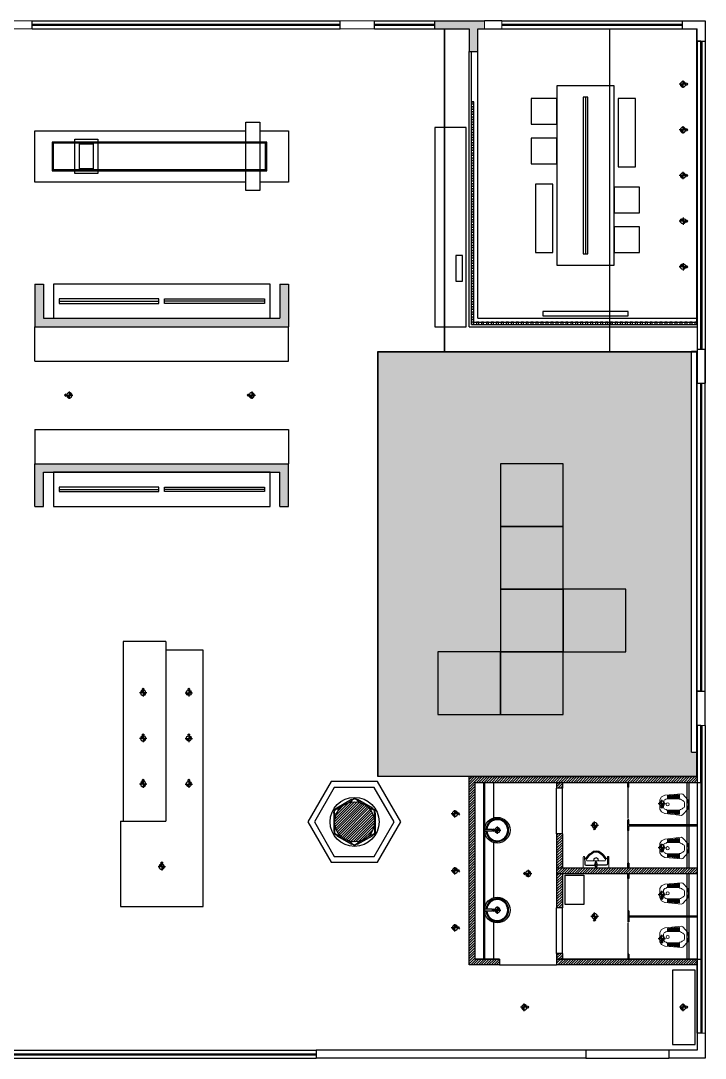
# Model space of a CAD drawing. Header units: millimetres. Extents: x 5625199 to 7433318, y -3316392 to -2552493.
# Drawn here: x 5953760 to 5965765, y -2584967 to -2566767 of the extents above; entities that cross this region are included whole.
import ezdxf

# ---------------------------------------------------------------- set-up
doc = ezdxf.new("R2010")
doc.units = ezdxf.units.MM
for name, color, linetype in [('PL-固定家具', 155, 'Continuous'), ('PL-固定落地', 155, 'Continuous'), ('PL-天花', 30, 'Continuous'), ('PL-新建墙体', 5, 'Continuous'), ('PL-活动家具', 15, 'Continuous'), ('PL-灯具', 2, 'Continuous')]:
    doc.layers.add(name, color=color, linetype=linetype)
doc.styles.add('XZC', font='SIMPLEX.SHX', dxfattribs={"width": 0.7, "bigfont": 'hztxt.shx'})
doc.linetypes.add('LED_LINE', pattern='A,12.7,-5.08,["LED",XZC,S=2.54,R=0,X=-2.54,Y=-1.27],-6.35', length=24.13)
pattern_1 = [(45, (312008.753, -404207.51), (-22.4506403, 22.4506403), [])]

# ---------------------------------------------------------------- blocks, each defined once
blk = doc.blocks.new('GRDRDRD')
at = {"lineweight": 9}
for points in [[(5099847, -2519310), (5099792, -2519279), (5099760, -2519231), (5099760, -2519145), (5099760, -2519066), (5099792, -2519018), (5099847, -2518987)], [(5099823, -2519097), (5099839, -2519073)], [(5099839, -2519073), (5099847, -2519066), (5099863, -2519058), (5099871, -2519058), (5099886, -2519050), (5100100, -2519050)], [(5099847, -2518987), (5099855, -2518987)], [(5100139, -2518955), (5099855, -2518987)], [(5100100, -2519050), (5100107, -2519050)], [(5100107, -2519050), (5100123, -2519058), (5100139, -2519066), (5100155, -2519073), (5100163, -2519081), (5100178, -2519089), (5100186, -2519097)], [(5100139, -2518955), (5100163, -2518971)], [(5100163, -2518971), (5100250, -2519066), (5100265, -2519145), (5100250, -2519231), (5100163, -2519326)], [(5099823, -2519200), (5099823, -2519097)], [(5099839, -2519223), (5099823, -2519200)], [(5100107, -2519247), (5100100, -2519247), (5099886, -2519247), (5099871, -2519239), (5099863, -2519239), (5099847, -2519231), (5099839, -2519223)], [(5100107, -2519239), (5100100, -2519247)], [(5100186, -2519200), (5100178, -2519208), (5100163, -2519216), (5100155, -2519223), (5100139, -2519231), (5100123, -2519239), (5100107, -2519239)], [(5100186, -2519097), (5100194, -2519113)], [(5100194, -2519176), (5100186, -2519200)], [(5100194, -2519176), (5100194, -2519113)], [(5100139, -2519334), (5099855, -2519310), (5099847, -2519310)], [(5100163, -2519326), (5100139, -2519334)]]:
    blk.add_lwpolyline(points, dxfattribs=at)
at = {"lineweight": 13}
for points in [[(5099894, -2518995), (5099910, -2518995), (5099910, -2519042), (5099894, -2519042)], [(5099926, -2518995), (5099942, -2518995), (5099942, -2519042), (5099926, -2519042)], [(5099950, -2518995), (5099965, -2518987), (5099965, -2519042), (5099950, -2519042)], [(5099981, -2518987), (5099997, -2518987), (5099997, -2519042), (5099981, -2519042)], [(5100013, -2518987), (5100021, -2518987), (5100021, -2519042), (5100013, -2519042)], [(5100052, -2519042), (5100036, -2519042), (5100036, -2518979), (5100052, -2518979)], [(5100084, -2519042), (5100068, -2519042), (5100068, -2518979), (5100084, -2518979)], [(5100107, -2519042), (5100100, -2519042), (5100100, -2518979), (5100107, -2518979)], [(5099894, -2519176), (5099878, -2519168), (5099871, -2519152), (5099878, -2519129), (5099894, -2519121), (5099918, -2519129), (5099926, -2519152), (5099918, -2519168)], [(5100084, -2519318), (5100068, -2519318), (5100068, -2519255), (5100084, -2519255)], [(5100100, -2519318), (5100100, -2519255), (5100107, -2519255), (5100107, -2519318)]]:
    blk.add_lwpolyline(points, close=True, dxfattribs=at)
for points in [[(5099894, -2519302), (5099894, -2519255), (5099910, -2519255), (5099910, -2519302)], [(5099926, -2519302), (5099926, -2519255), (5099942, -2519255), (5099942, -2519302)], [(5099950, -2519302), (5099950, -2519255), (5099965, -2519255), (5099965, -2519302)], [(5099981, -2519310), (5099981, -2519255), (5099997, -2519255), (5099997, -2519310)], [(5100013, -2519310), (5100013, -2519255), (5100021, -2519255), (5100021, -2519310)], [(5100036, -2519310), (5100036, -2519255), (5100052, -2519255), (5100052, -2519318), (5100036, -2519310)], [(5099910, -2519302), (5099894, -2519302)], [(5099942, -2519302), (5099926, -2519302)], [(5099965, -2519302), (5099950, -2519302)], [(5099997, -2519310), (5099981, -2519310)], [(5100021, -2519310), (5100013, -2519310)]]:
    blk.add_lwpolyline(points, dxfattribs=at)
blk = doc.blocks.new('SFSEEE')
at = {"lineweight": 9}
for points in [[(5103261, -2495352), (5103269, -2495352), (5103269, -2495375), (5103261, -2495375), (5103072, -2495375), (5103072, -2494925), (5103261, -2494925), (5103269, -2494933), (5103269, -2494949), (5103261, -2494949)], [(5103198, -2495139), (5103198, -2495012), (5103198, -2494989), (5103222, -2494981), (5103238, -2494973)], [(5103246, -2494949), (5103238, -2494957), (5103238, -2494965), (5103238, -2494973), (5103269, -2494996), (5103293, -2495012), (5103317, -2495036), (5103340, -2495075), (5103364, -2495107), (5103364, -2495123), (5103372, -2495154), (5103364, -2495178), (5103364, -2495202), (5103340, -2495233), (5103317, -2495265), (5103293, -2495289), (5103269, -2495304), (5103238, -2495328), (5103238, -2495336), (5103238, -2495344), (5103246, -2495352)], [(5103238, -2495328), (5103222, -2495320), (5103198, -2495312), (5103198, -2495296), (5103198, -2495162)]]:
    blk.add_lwpolyline(points, dxfattribs=at)
at = {"lineweight": 25}
for points in [[(5103261, -2494949), (5103143, -2494957), (5103127, -2494957), (5103119, -2494973), (5103119, -2495123)], [(5103222, -2494981), (5103230, -2494989), (5103261, -2495012), (5103285, -2495028), (5103301, -2495044), (5103332, -2495083), (5103348, -2495107), (5103356, -2495131), (5103356, -2495154), (5103356, -2495170), (5103348, -2495194), (5103332, -2495225), (5103301, -2495257), (5103285, -2495273), (5103261, -2495289), (5103230, -2495312), (5103222, -2495320)], [(5103072, -2495146), (5103096, -2495146), (5103104, -2495139)], [(5103104, -2495162), (5103096, -2495162), (5103072, -2495162), (5103072, -2495139)], [(5103261, -2495352), (5103143, -2495352), (5103127, -2495344), (5103119, -2495328), (5103119, -2495178)], [(5103159, -2495139), (5103159, -2495131)], [(5103159, -2495162), (5103159, -2495154)], [(5103167, -2495146), (5103175, -2495146), (5103182, -2495146)], [(5103167, -2495154), (5103175, -2495154), (5103182, -2495154)], [(5103175, -2495162), (5103175, -2495154)], [(5103182, -2495146), (5103190, -2495146), (5103190, -2495139), (5103190, -2495162), (5103190, -2495139), (5103190, -2495162), (5103182, -2495154)], [(5103198, -2495194), (5103230, -2495186), (5103246, -2495154), (5103230, -2495115), (5103198, -2495107)]]:
    blk.add_lwpolyline(points, dxfattribs=at)
for points in [[(5103072, -2495139), (5103072, -2495162), (5103072, -2495146)], [(5103127, -2495123), (5103111, -2495131), (5103104, -2495154), (5103111, -2495170), (5103127, -2495178), (5103151, -2495170), (5103159, -2495154), (5103151, -2495131)], [(5103143, -2495154), (5103135, -2495146), (5103127, -2495146), (5103119, -2495154), (5103127, -2495162), (5103135, -2495162)], [(5103175, -2495162), (5103175, -2495139), (5103167, -2495139), (5103167, -2495162)]]:
    blk.add_lwpolyline(points, close=True, dxfattribs=at)
blk = doc.blocks.new('G$CFB626B85')
at = {"layer": 'PL-活动家具'}
for points in [[(1100, 3300), (2200, 3300), (2200, 4400), (1100, 4400)], [(1100, 2200), (2200, 2200), (2200, 3300), (1100, 3300)], [(1100, 1100), (2200, 1100), (2200, 2200), (1100, 2200)], [(2200, 1100), (3300, 1100), (3300, 2200), (2200, 2200)], [(0, 0), (1100, 0), (1100, 1100), (0, 1100)], [(1100, 0), (2200, 0), (2200, 1100), (1100, 1100)]]:
    blk.add_lwpolyline(points, close=True, dxfattribs=at)
blk = doc.blocks.new('黑石hei10.cn06063789')
h = blk.add_hatch(color=8)
h.paths.add_polyline_path([(0, 42), (30, 42, 0.414214), (0, 72)])
h.paths.add_polyline_path([(0, 42), (-30, 42, 0.414214), (0, 12)])
at = {"color": 0}
for p, q in [((-42, 42), (42, 42)), ((0, 96), (-15, 81)), ((0, 96), (0, 0)), ((0, 96), (15, 81))]:
    blk.add_line(p, q, dxfattribs=at)
blk.add_circle((0, 42), 30, dxfattribs=at)
blk = doc.blocks.new('*U705')
at = {"layer": 'PL-灯具'}
blk.add_blockref('黑石hei10.cn06063789', (0, -42), dxfattribs=at)
blk = doc.blocks.new('*U706')
at = {"layer": 'PL-灯具'}
blk.add_blockref('黑石hei10.cn06063789', (0, -42), dxfattribs=at)
blk = doc.blocks.new('*U708')
at = {"layer": 'PL-灯具'}
blk.add_blockref('黑石hei10.cn06063789', (0, -42), dxfattribs=at)
blk = doc.blocks.new('*U710')
at = {"layer": 'PL-灯具'}
blk.add_blockref('黑石hei10.cn06063789', (0, -42), dxfattribs=at)
blk = doc.blocks.new('*U711')
at = {"layer": 'PL-灯具'}
blk.add_blockref('黑石hei10.cn06063789', (0, -42), dxfattribs=at)
blk = doc.blocks.new('*U712')
at = {"layer": 'PL-灯具'}
blk.add_blockref('黑石hei10.cn06063789', (0, -42), dxfattribs=at)
blk = doc.blocks.new('XP-4')
at = {"color": 0, "linetype": 'Continuous'}
blk.add_lwpolyline([(0, -16), (0, 16), (-179, 16), (-179, -16)], close=True, dxfattribs=at)
blk.add_circle((-276, 0), 20.9, dxfattribs=at)
blk.add_arc((-276, 0), 240, 3.7177, 356.2823, dxfattribs=at)
at = {"color": 8}
blk.add_arc((-276, 0), 221, 3.8796, 356.1204, dxfattribs=at)

msp = doc.modelspace()

# ---------------------------------------------------------------- hatches: boundary and pattern name
at = {"layer": 'PL-天花'}
h = msp.add_hatch(dxfattribs=at)
h.set_pattern_fill('DOTS', color=250, scale=1000)
h.set_pattern_definition([(0, (4565752.694, -2620812.49), (31.25, 62.5), [0, -62.5])])
h.paths.add_polyline_path([(5960029.71, -2572572.17), (5960029.71, -2580021.85), (5965624.87, -2580021.85), (5965624.87, -2579596.87), (5965524.87, -2579596.87), (5965524.87, -2572572.17)])
at = {"layer": 'PL-新建墙体'}
h = msp.add_hatch(dxfattribs=at)
h.set_pattern_fill('AR-B88', color=250, scale=0.5, angle=90)
h.set_pattern_definition([(90, (312008.75, -404207.51), (-101.6, 6e-15), []), (180, (312008.753, -404207.51), (-101.6, -50.8), [101.6, -101.6])])
h.paths.add_polyline_path([(5943855.32, -2571987.17), (5943355.32, -2571987.17), (5943355.32, -2572137.17), (5943355.34, -2572537.17), (5943995.32, -2572537.17), (5943995.32, -2572137.17), (5946606.45, -2572137.17), (5946606.45, -2571387.17), (5946456.45, -2571387.17), (5946456.45, -2571987.17), (5943995.32, -2571987.17)])
h.paths.add_polyline_path([(5943355.32, -2574537.17), (5943355.41, -2574687.17), (5943855.32, -2574687.17), (5943995.59, -2574687.17), (5946456.45, -2574687.17), (5946456.45, -2575287.17), (5946606.45, -2575287.17), (5946606.45, -2574537.17), (5943995.32, -2574537.17), (5943995.32, -2574137.17), (5943355.4, -2574137.17)])
h.paths.add_polyline_path([(5947206.45, -2574537.17), (5947206.45, -2575287.17), (5947356.45, -2575287.17), (5947356.45, -2574687.17), (5951460.06, -2574687.17), (5951460.06, -2575287.17), (5951610.06, -2575287.17), (5951610.06, -2574537.17)])
h.paths.add_polyline_path([(5951610.06, -2572137.17), (5951610.06, -2571387.17), (5951460.06, -2571387.17), (5951460.06, -2571987.17), (5947356.45, -2571987.17), (5947356.45, -2571387.17), (5947206.45, -2571387.17), (5947206.45, -2572137.17)])
h.paths.add_polyline_path([(5958455.35, -2572137.17), (5958455.35, -2571387.17), (5958305.35, -2571387.17), (5958305.35, -2571987.17), (5954160.06, -2571987.17), (5954160.06, -2571387.17), (5954010.06, -2571387.17), (5954010.06, -2572137.17)])
h.paths.add_polyline_path([(5954010.06, -2574537.17), (5954010.06, -2575287.17), (5954160.06, -2575287.17), (5954160.06, -2574687.17), (5958305.35, -2574687.17), (5958305.35, -2575287.17), (5958455.35, -2575287.17), (5958455.35, -2574537.17)])
h.paths.add_polyline_path([(5961024.71, -2566767.06), (5961024.71, -2566827.06), (5961024.71, -2566847.06), (5961024.71, -2566907.06), (5961624.71, -2566907.06), (5961624.71, -2567307.06), (5961774.71, -2567307.06), (5961774.71, -2566907.06), (5961895.29, -2566907.06), (5961895.29, -2566767.06)])
h = msp.add_hatch(dxfattribs=at)
h.set_pattern_fill('ANSI31', color=251, scale=10)
h.set_pattern_definition(pattern_1)
h.paths.add_polyline_path([(5965624.87, -2580026.87), (5961624.71, -2580026.85), (5961624.71, -2583327.24), (5962158.92, -2583327.24), (5962158.92, -2583227.13), (5961724.92, -2583227.13), (5961724.92, -2580128.96), (5965624.87, -2580128.97)])
h.paths.add_polyline_path([(5965624.87, -2581628.04), (5963158.92, -2581628.04), (5963158.92, -2581728.04), (5965624.87, -2581728.04)])
h.paths.add_polyline_path([(5963258.92, -2581628.04), (5963258.92, -2581028.73), (5963158.92, -2581028.73), (5963158.92, -2581628.04)])
h.paths.add_polyline_path([(5963158.92, -2581728.04), (5963158.92, -2582327.14), (5963258.92, -2582327.14), (5963258.92, -2581728.04)])
h.paths.add_polyline_path([(5963258.92, -2580128.96), (5963158.92, -2580128.96), (5963158.92, -2580228.73), (5963258.92, -2580228.73), (5963258.92, -2580128.96)])
h.paths.add_polyline_path([(5963258.92, -2583227.13), (5963258.92, -2583127.13), (5963158.92, -2583127.13), (5963158.92, -2583227.13)])
h.paths.add_polyline_path([(5965624.87, -2583327.24), (5965624.87, -2583227.13), (5963158.92, -2583227.13), (5963158.92, -2583327.24)])
h = msp.add_hatch(dxfattribs=at)
h.set_pattern_fill('ANSI31', color=251, scale=10)
h.set_pattern_definition(pattern_1)
h.paths.add_polyline_path([(5959965.22, -2580820.61, 1), (5959265.22, -2580820.61, 1)])
h.paths.add_polyline_path([(5945845.3, -2582997.24, 1), (5945145.3, -2582997.24, 1)])

# ---------------------------------------------------------------- linework, layer by layer
at = {"color": 255, "lineweight": 9}
for p, q in [((5953363.2, -2566767.06), (5953963.2, -2566767.06)), ((5959363.2, -2566767.06), (5959963.2, -2566767.06)), ((5961895.29, -2566767.06), (5961895.29, -2566907.06)), ((5962195.29, -2566767.06), (5962195.29, -2566907.06)), ((5953363.2, -2566907.06), (5953963.2, -2566907.06)), ((5959363.2, -2566907.06), (5959963.2, -2566907.06)), ((5965764.89, -2579127.41), (5965624.87, -2579127.41)), ((5965764.89, -2584527.46), (5965624.89, -2584527.46)), ((5963669.88, -2584827.24), (5958942.14, -2584827.24)), ((5963669.88, -2584967.24), (5958942.14, -2584967.24))]:
    msp.add_line(p, q, dxfattribs=at)
at = {"color": 255}
for p, q in [((5953963.2, -2566907.06), (5953963.2, -2566767.06)), ((5959363.2, -2566907.06), (5959363.2, -2566767.06)), ((5959963.2, -2566907.06), (5959963.2, -2566767.06)), ((5965363.2, -2566907.06), (5965363.2, -2566767.06)), ((5958942.14, -2584827.24), (5958942.14, -2584967.24))]:
    msp.add_line(p, q, dxfattribs=at)
at = {"color": 250, "ltscale": 500}
for p, q in [((5953963.2, -2566767.06), (5959363.2, -2566767.06)), ((5959963.2, -2566767.06), (5961024.71, -2566767.06)), ((5962195.29, -2566767.06), (5965363.2, -2566767.06)), ((5953963.2, -2566907.06), (5959363.2, -2566907.06)), ((5959963.2, -2566907.06), (5961024.71, -2566907.06)), ((5962195.29, -2566907.06), (5965363.2, -2566907.06)), ((5965624.87, -2567127.24), (5965624.87, -2570295.14)), ((5965624.87, -2567127.24), (5965624.87, -2572527.24)), ((5965764.87, -2567127.24), (5965764.87, -2572527.24)), ((5965624.87, -2578527.24), (5965624.87, -2573127.24)), ((5965764.87, -2578527.24), (5965764.87, -2573127.24)), ((5965624.87, -2579127.41), (5965624.87, -2584527.41)), ((5965764.87, -2579127.41), (5965764.87, -2584527.41)), ((5946488.02, -2584827.24), (5958942.14, -2584827.24)), ((5946488.02, -2584967.24), (5958942.14, -2584967.24))]:
    msp.add_line(p, q, dxfattribs=at)
at = {"color": 255, "ltscale": 500}
for p, q in [((5962195.29, -2566767.06), (5961895.29, -2566767.06)), ((5965363.2, -2566767.06), (5965764.9, -2566767.06)), ((5965764.9, -2566767.06), (5965764.87, -2567127.24)), ((5961895.29, -2566907.06), (5962195.29, -2566907.06)), ((5965363.2, -2566907.06), (5965624.88, -2566907.06)), ((5965624.87, -2567127.24), (5965624.88, -2566907.06)), ((5965624.87, -2567127.24), (5965764.87, -2567127.24)), ((5965624.87, -2572527.24), (5965764.87, -2572527.24)), ((5965624.87, -2573127.24), (5965764.87, -2573127.24)), ((5965624.87, -2578527.24), (5965764.87, -2578527.24)), ((5963669.88, -2584827.24), (5963669.88, -2584967.24)), ((5965129.07, -2584827.24), (5965129.07, -2584967.24))]:
    msp.add_line(p, q, dxfattribs=at)
at = {"color": 3, "ltscale": 500}
for p, q in [((5953963.2, -2566827.06), (5959363.2, -2566827.06)), ((5953963.2, -2566847.06), (5959363.2, -2566847.06)), ((5959963.2, -2566827.06), (5961024.71, -2566827.06)), ((5959963.2, -2566847.06), (5961024.71, -2566847.06)), ((5962195.29, -2566827.06), (5965363.2, -2566827.06)), ((5962195.29, -2566847.06), (5965363.2, -2566847.06)), ((5965684.87, -2567127.24), (5965684.87, -2572527.24)), ((5965704.87, -2567127.24), (5965704.87, -2572527.24)), ((5965684.87, -2578527.24), (5965684.87, -2573127.24)), ((5965704.87, -2578527.24), (5965704.87, -2573127.24)), ((5965684.87, -2579127.41), (5965684.87, -2584527.41)), ((5965704.87, -2579127.41), (5965704.87, -2584527.41)), ((5946488.02, -2584887.24), (5958942.14, -2584887.24)), ((5946488.02, -2584907.24), (5958942.14, -2584907.24))]:
    msp.add_line(p, q, dxfattribs=at)
at = {"ltscale": 500}
for p, q in [((5965624.87, -2572527.24), (5965624.87, -2573127.24)), ((5965624.87, -2573127.24), (5965624.87, -2572572.17)), ((5965764.87, -2572527.24), (5965764.87, -2573127.24)), ((5965764.87, -2573127.24), (5965764.87, -2572527.24)), ((5965624.87, -2579127.41), (5965624.87, -2578527.24)), ((5965764.87, -2579127.41), (5965764.87, -2578527.24)), ((5961624.71, -2583327.24), (5961624.71, -2581424.59)), ((5965624.89, -2583227.13), (5963158.92, -2583227.13)), ((5965624.89, -2583327.24), (5965624.89, -2583327.24)), ((5965624.89, -2584527.46), (5965624.89, -2584827.24)), ((5965764.89, -2584527.46), (5965764.89, -2584967.24)), ((5963669.88, -2584827.24), (5958942.14, -2584827.24)), ((5963669.88, -2584967.24), (5958942.14, -2584967.24)), ((5965624.89, -2584827.24), (5965129.07, -2584827.24)), ((5965764.89, -2584967.24), (5965129.07, -2584967.24))]:
    msp.add_line(p, q, dxfattribs=at)
at = {"layer": 'PL-固定家具', "ltscale": 500}
for p, q in [((5961664.71, -2572097.17), (5961664.71, -2568187.06)), ((5961704.71, -2572057.17), (5961704.71, -2568187.06)), ((5961664.71, -2572097.17), (5965624.87, -2572097.17)), ((5961704.71, -2572057.17), (5965624.87, -2572057.17)), ((5964404.89, -2580213.74), (5964404.89, -2580128.97)), ((5964424.89, -2580213.74), (5964404.89, -2580213.74)), ((5964424.89, -2580213.74), (5964424.89, -2580128.97)), ((5964404.89, -2580973.27), (5964404.89, -2580783.74)), ((5964424.89, -2580783.74), (5964404.89, -2580783.74)), ((5964424.89, -2580868.51), (5964424.89, -2580783.74)), ((5964424.89, -2580868.51), (5965624.89, -2580868.51)), ((5964424.89, -2580973.27), (5964424.89, -2580888.51)), ((5964424.89, -2580888.51), (5965624.89, -2580888.51)), ((5964424.89, -2580973.27), (5964404.89, -2580973.27)), ((5964404.89, -2581628.04), (5964404.89, -2581543.27)), ((5964404.89, -2581543.27), (5964404.89, -2581628.04)), ((5964424.89, -2581543.27), (5964404.89, -2581543.27)), ((5964424.89, -2581628.04), (5964424.89, -2581543.27)), ((5964424.89, -2581543.27), (5964424.89, -2581628.04)), ((5964404.89, -2581728.04), (5964404.89, -2581812.6)), ((5964404.89, -2581812.6), (5964404.89, -2581728.04)), ((5964424.89, -2581812.6), (5964404.89, -2581812.6)), ((5964424.89, -2581728.04), (5964424.89, -2581812.6)), ((5964424.89, -2581812.6), (5964424.89, -2581728.04)), ((5964404.89, -2582382.6), (5964404.89, -2582572.13)), ((5964424.89, -2582382.6), (5964404.89, -2582382.6)), ((5964424.89, -2582382.6), (5964424.89, -2582467.35)), ((5964424.89, -2582572.13), (5964404.89, -2582572.13)), ((5964424.89, -2582467.35), (5965624.89, -2582467.35)), ((5964424.89, -2582487.35), (5964424.89, -2582572.13)), ((5964424.89, -2582487.35), (5965624.89, -2582487.35)), ((5964404.89, -2583142.13), (5964404.89, -2583226.9)), ((5964424.89, -2583142.13), (5964404.89, -2583142.13)), ((5964424.89, -2583142.13), (5964424.89, -2583226.9))]:
    msp.add_line(p, q, dxfattribs=at)
at = {"layer": 'PL-固定家具', "color": 8}
for p, q in [((5959564.53, -2580432.56), (5959605.23, -2580410.37)), ((5959569.32, -2580441.34), (5959610.01, -2580419.15)), ((5959661.13, -2580441.34), (5959620.43, -2580419.15)), ((5959665.92, -2580432.56), (5959625.22, -2580410.37)), ((5959304.51, -2580582.69), (5959264.94, -2580606.84)), ((5959309.72, -2580591.22), (5959270.15, -2580615.37)), ((5959920.73, -2580591.22), (5959960.3, -2580615.37)), ((5959925.94, -2580582.69), (5959965.51, -2580606.84)), ((5959253.81, -2580670.49), (5959254.94, -2580624.15)), ((5959263.81, -2580670.74), (5959264.94, -2580624.39)), ((5959966.63, -2580670.74), (5959965.51, -2580624.39)), ((5959976.63, -2580670.49), (5959975.5, -2580624.15)), ((5959253.81, -2580970.74), (5959254.94, -2581017.08)), ((5959263.81, -2580970.49), (5959264.94, -2581016.84)), ((5959304.51, -2581058.54), (5959264.94, -2581034.39)), ((5959309.72, -2581050.01), (5959270.15, -2581025.86)), ((5959920.73, -2581050.01), (5959960.3, -2581025.86)), ((5959925.94, -2581058.54), (5959965.51, -2581034.39)), ((5959966.63, -2580970.49), (5959965.51, -2581016.84)), ((5959976.63, -2580970.74), (5959975.5, -2581017.08)), ((5959564.53, -2581208.66), (5959605.23, -2581230.86)), ((5959569.32, -2581199.89), (5959610.01, -2581222.08)), ((5959661.13, -2581199.89), (5959620.43, -2581222.08)), ((5959665.92, -2581208.66), (5959625.22, -2581230.86))]:
    msp.add_line(p, q, dxfattribs=at)
at = {"layer": 'PL-固定家具', "color": 250, "ltscale": 500}
for points in [[(5961704.71, -2568187.17), (5961664.71, -2568187.17), (5961664.71, -2568227.17), (5961704.71, -2568227.17)], [(5961704.71, -2568277.17), (5961664.71, -2568277.17), (5961664.71, -2568317.17), (5961704.71, -2568317.17)], [(5961704.71, -2568367.17), (5961664.71, -2568367.17), (5961664.71, -2568407.17), (5961704.71, -2568407.17)], [(5961704.71, -2568457.17), (5961664.71, -2568457.17), (5961664.71, -2568497.17), (5961704.71, -2568497.17)], [(5961704.71, -2568547.17), (5961664.71, -2568547.17), (5961664.71, -2568587.17), (5961704.71, -2568587.17)], [(5961704.71, -2568637.17), (5961664.71, -2568637.17), (5961664.71, -2568677.17), (5961704.71, -2568677.17)], [(5961704.71, -2568727.17), (5961664.71, -2568727.17), (5961664.71, -2568767.17), (5961704.71, -2568767.17)], [(5961704.71, -2568817.17), (5961664.71, -2568817.17), (5961664.71, -2568857.17), (5961704.71, -2568857.17)], [(5961704.71, -2568907.17), (5961664.71, -2568907.17), (5961664.71, -2568947.17), (5961704.71, -2568947.17)], [(5961704.71, -2568997.17), (5961664.71, -2568997.17), (5961664.71, -2569037.17), (5961704.71, -2569037.17)], [(5961704.71, -2569087.17), (5961664.71, -2569087.17), (5961664.71, -2569127.17), (5961704.71, -2569127.17)], [(5961704.71, -2569177.17), (5961664.71, -2569177.17), (5961664.71, -2569217.17), (5961704.71, -2569217.17)], [(5961704.71, -2569267.17), (5961664.71, -2569267.17), (5961664.71, -2569307.17), (5961704.71, -2569307.17)], [(5961704.71, -2569357.17), (5961664.71, -2569357.17), (5961664.71, -2569397.17), (5961704.71, -2569397.17)], [(5961704.71, -2569447.17), (5961664.71, -2569447.17), (5961664.71, -2569487.17), (5961704.71, -2569487.17)], [(5961704.71, -2569537.17), (5961664.71, -2569537.17), (5961664.71, -2569577.17), (5961704.71, -2569577.17)], [(5961704.71, -2569627.17), (5961664.71, -2569627.17), (5961664.71, -2569667.17), (5961704.71, -2569667.17)], [(5961704.71, -2569717.17), (5961664.71, -2569717.17), (5961664.71, -2569757.17), (5961704.71, -2569757.17)], [(5961704.71, -2569807.17), (5961664.71, -2569807.17), (5961664.71, -2569847.17), (5961704.71, -2569847.17)], [(5961704.71, -2569897.17), (5961664.71, -2569897.17), (5961664.71, -2569937.17), (5961704.71, -2569937.17)], [(5961704.71, -2569987.17), (5961664.71, -2569987.17), (5961664.71, -2570027.17), (5961704.71, -2570027.17)], [(5961704.71, -2570077.17), (5961664.71, -2570077.17), (5961664.71, -2570117.17), (5961704.71, -2570117.17)], [(5961704.71, -2570167.17), (5961664.71, -2570167.17), (5961664.71, -2570207.17), (5961704.71, -2570207.17)], [(5961704.71, -2570257.17), (5961664.71, -2570257.17), (5961664.71, -2570297.17), (5961704.71, -2570297.17)], [(5961704.71, -2570347.17), (5961664.71, -2570347.17), (5961664.71, -2570387.17), (5961704.71, -2570387.17)], [(5961704.71, -2570437.17), (5961664.71, -2570437.17), (5961664.71, -2570477.17), (5961704.71, -2570477.17)], [(5961704.71, -2570527.17), (5961664.71, -2570527.17), (5961664.71, -2570567.17), (5961704.71, -2570567.17)], [(5961704.71, -2570617.17), (5961664.71, -2570617.17), (5961664.71, -2570657.17), (5961704.71, -2570657.17)], [(5961704.71, -2570707.17), (5961664.71, -2570707.17), (5961664.71, -2570747.17), (5961704.71, -2570747.17)], [(5961704.71, -2570797.17), (5961664.71, -2570797.17), (5961664.71, -2570837.17), (5961704.71, -2570837.17)], [(5961704.71, -2570887.17), (5961664.71, -2570887.17), (5961664.71, -2570927.17), (5961704.71, -2570927.17)], [(5961704.71, -2570977.17), (5961664.71, -2570977.17), (5961664.71, -2571017.17), (5961704.71, -2571017.17)], [(5961704.71, -2571067.17), (5961664.71, -2571067.17), (5961664.71, -2571107.17), (5961704.71, -2571107.17)], [(5961704.71, -2571157.17), (5961664.71, -2571157.17), (5961664.71, -2571197.17), (5961704.71, -2571197.17)], [(5961704.71, -2571247.17), (5961664.71, -2571247.17), (5961664.71, -2571287.17), (5961704.71, -2571287.17)], [(5961704.71, -2571337.17), (5961664.71, -2571337.17), (5961664.71, -2571377.17), (5961704.71, -2571377.17)], [(5961704.71, -2571427.17), (5961664.71, -2571427.17), (5961664.71, -2571467.17), (5961704.71, -2571467.17)], [(5961704.71, -2571517.17), (5961664.71, -2571517.17), (5961664.71, -2571557.17), (5961704.71, -2571557.17)], [(5961704.71, -2571607.17), (5961664.71, -2571607.17), (5961664.71, -2571647.17), (5961704.71, -2571647.17)], [(5961704.71, -2571697.17), (5961664.71, -2571697.17), (5961664.71, -2571737.17), (5961704.71, -2571737.17)], [(5961704.71, -2571787.17), (5961664.71, -2571787.17), (5961664.71, -2571827.17), (5961704.71, -2571827.17)], [(5961704.71, -2571877.17), (5961664.71, -2571877.17), (5961664.71, -2571917.17), (5961704.71, -2571917.17)], [(5961704.71, -2571967.17), (5961664.71, -2571967.17), (5961664.71, -2572007.17), (5961704.71, -2572007.17)], [(5961791.71, -2572057.17), (5961751.71, -2572057.17), (5961751.71, -2572097.17), (5961791.71, -2572097.17)], [(5961878.71, -2572057.17), (5961838.71, -2572057.17), (5961838.71, -2572097.17), (5961878.71, -2572097.17)], [(5961965.71, -2572057.17), (5961925.71, -2572057.17), (5961925.71, -2572097.17), (5961965.71, -2572097.17)], [(5962052.71, -2572057.17), (5962012.71, -2572057.17), (5962012.71, -2572097.17), (5962052.71, -2572097.17)], [(5962139.71, -2572057.17), (5962099.71, -2572057.17), (5962099.71, -2572097.17), (5962139.71, -2572097.17)], [(5962226.71, -2572057.17), (5962186.71, -2572057.17), (5962186.71, -2572097.17), (5962226.71, -2572097.17)], [(5962313.71, -2572057.17), (5962273.71, -2572057.17), (5962273.71, -2572097.17), (5962313.71, -2572097.17)], [(5962400.71, -2572057.17), (5962360.71, -2572057.17), (5962360.71, -2572097.17), (5962400.71, -2572097.17)], [(5962487.71, -2572057.17), (5962447.71, -2572057.17), (5962447.71, -2572097.17), (5962487.71, -2572097.17)], [(5962574.71, -2572057.17), (5962534.71, -2572057.17), (5962534.71, -2572097.17), (5962574.71, -2572097.17)], [(5962661.71, -2572057.17), (5962621.71, -2572057.17), (5962621.71, -2572097.17), (5962661.71, -2572097.17)], [(5962748.71, -2572057.17), (5962708.71, -2572057.17), (5962708.71, -2572097.17), (5962748.71, -2572097.17)], [(5962835.71, -2572057.17), (5962795.71, -2572057.17), (5962795.71, -2572097.17), (5962835.71, -2572097.17)], [(5962922.71, -2572057.17), (5962882.71, -2572057.17), (5962882.71, -2572097.17), (5962922.71, -2572097.17)], [(5963009.71, -2572057.17), (5962969.71, -2572057.17), (5962969.71, -2572097.17), (5963009.71, -2572097.17)], [(5963096.71, -2572057.17), (5963056.71, -2572057.17), (5963056.71, -2572097.17), (5963096.71, -2572097.17)], [(5963183.71, -2572057.17), (5963143.71, -2572057.17), (5963143.71, -2572097.17), (5963183.71, -2572097.17)], [(5963270.71, -2572057.17), (5963230.71, -2572057.17), (5963230.71, -2572097.17), (5963270.71, -2572097.17)], [(5963357.71, -2572057.17), (5963317.71, -2572057.17), (5963317.71, -2572097.17), (5963357.71, -2572097.17)], [(5963444.71, -2572057.17), (5963404.71, -2572057.17), (5963404.71, -2572097.17), (5963444.71, -2572097.17)], [(5963531.71, -2572057.17), (5963491.71, -2572057.17), (5963491.71, -2572097.17), (5963531.71, -2572097.17)], [(5963618.71, -2572057.17), (5963578.71, -2572057.17), (5963578.71, -2572097.17), (5963618.71, -2572097.17)], [(5963705.71, -2572057.17), (5963665.71, -2572057.17), (5963665.71, -2572097.17), (5963705.71, -2572097.17)], [(5963792.71, -2572057.17), (5963752.71, -2572057.17), (5963752.71, -2572097.17), (5963792.71, -2572097.17)], [(5963879.71, -2572057.17), (5963839.71, -2572057.17), (5963839.71, -2572097.17), (5963879.71, -2572097.17)], [(5963966.71, -2572057.17), (5963926.71, -2572057.17), (5963926.71, -2572097.17), (5963966.71, -2572097.17)], [(5964053.71, -2572057.17), (5964013.71, -2572057.17), (5964013.71, -2572097.17), (5964053.71, -2572097.17)], [(5964140.71, -2572057.17), (5964100.71, -2572057.17), (5964100.71, -2572097.17), (5964140.71, -2572097.17)], [(5964227.71, -2572057.17), (5964187.71, -2572057.17), (5964187.71, -2572097.17), (5964227.71, -2572097.17)], [(5964314.71, -2572057.17), (5964274.71, -2572057.17), (5964274.71, -2572097.17), (5964314.71, -2572097.17)], [(5964401.71, -2572057.17), (5964361.71, -2572057.17), (5964361.71, -2572097.17), (5964401.71, -2572097.17)], [(5964488.71, -2572057.17), (5964448.71, -2572057.17), (5964448.71, -2572097.17), (5964488.71, -2572097.17)], [(5964575.71, -2572057.17), (5964535.71, -2572057.17), (5964535.71, -2572097.17), (5964575.71, -2572097.17)], [(5964662.71, -2572057.17), (5964622.71, -2572057.17), (5964622.71, -2572097.17), (5964662.71, -2572097.17)], [(5964749.71, -2572057.17), (5964709.71, -2572057.17), (5964709.71, -2572097.17), (5964749.71, -2572097.17)], [(5964836.71, -2572057.17), (5964796.71, -2572057.17), (5964796.71, -2572097.17), (5964836.71, -2572097.17)], [(5964923.71, -2572057.17), (5964883.71, -2572057.17), (5964883.71, -2572097.17), (5964923.71, -2572097.17)], [(5965010.71, -2572057.17), (5964970.71, -2572057.17), (5964970.71, -2572097.17), (5965010.71, -2572097.17)], [(5965097.71, -2572057.17), (5965057.71, -2572057.17), (5965057.71, -2572097.17), (5965097.71, -2572097.17)], [(5965184.71, -2572057.17), (5965144.71, -2572057.17), (5965144.71, -2572097.17), (5965184.71, -2572097.17)], [(5965271.71, -2572057.17), (5965231.71, -2572057.17), (5965231.71, -2572097.17), (5965271.71, -2572097.17)], [(5965358.71, -2572057.17), (5965318.71, -2572057.17), (5965318.71, -2572097.17), (5965358.71, -2572097.17)], [(5965445.71, -2572057.17), (5965405.71, -2572057.17), (5965405.71, -2572097.17), (5965445.71, -2572097.17)], [(5965532.71, -2572057.17), (5965492.71, -2572057.17), (5965492.71, -2572097.17), (5965532.71, -2572097.17)], [(5965619.71, -2572057.17), (5965579.71, -2572057.17), (5965579.71, -2572097.17), (5965619.71, -2572097.17)]]:
    msp.add_lwpolyline(points, close=True, dxfattribs=at)
at = {"layer": 'PL-固定家具'}
msp.add_lwpolyline([(5961389.71, -2571337.17), (5961509.71, -2571337.17), (5961509.71, -2570887.17), (5961389.71, -2570887.17)], close=True, dxfattribs=at)
at = {"layer": 'PL-固定家具', "ltscale": 500}
msp.add_lwpolyline([(5961704.71, -2572057.17), (5961664.71, -2572057.17), (5961664.71, -2572097.17), (5961704.71, -2572097.17)], close=True, dxfattribs=at)
at = {"layer": 'PL-固定家具', "color": 8}
for points in [[(5959485.32, -2580495.61), (5959571.92, -2580445.61), (5959561.92, -2580428.29), (5959302.11, -2580578.29), (5959312.11, -2580595.61), (5959398.72, -2580545.61)], [(5959831.73, -2580545.61), (5959918.33, -2580595.61), (5959928.33, -2580578.29), (5959668.52, -2580428.29), (5959658.52, -2580445.61), (5959745.13, -2580495.61)], [(5959268.81, -2580770.61), (5959268.81, -2580670.61), (5959248.81, -2580670.61), (5959248.81, -2580970.61), (5959268.81, -2580970.61), (5959268.81, -2580870.61)], [(5959961.63, -2580870.61), (5959961.63, -2580970.61), (5959981.63, -2580970.61), (5959981.63, -2580670.61), (5959961.63, -2580670.61), (5959961.63, -2580770.61)], [(5959398.72, -2581095.61), (5959312.11, -2581045.61), (5959302.11, -2581062.94), (5959561.92, -2581212.94), (5959571.92, -2581195.61), (5959485.32, -2581145.61)], [(5959745.13, -2581145.61), (5959658.52, -2581195.61), (5959668.52, -2581212.94), (5959928.33, -2581062.94), (5959918.33, -2581045.61), (5959831.73, -2581095.61)]]:
    msp.add_lwpolyline(points, dxfattribs=at)
at = {"layer": 'PL-固定家具', "color": 250}
msp.add_circle((5959615.22, -2580820.61), 430, dxfattribs=at)
at = {"layer": 'PL-固定家具'}
for centre in [(5959615.22, -2580410.61), (5959260.15, -2580615.61), (5959970.29, -2580615.61), (5959260.15, -2581025.61), (5959970.29, -2581025.61), (5959615.22, -2581230.61)]:
    msp.add_circle(centre, 10, dxfattribs=at)
at = {"layer": 'PL-固定落地', "color": 250, "ltscale": 500}
for p, q in [((5961194.71, -2572567.17), (5961194.71, -2566907.06)), ((5961664.71, -2568187.17), (5961664.71, -2567307.06)), ((5961194.71, -2572567.17), (5965624.87, -2572567.17))]:
    msp.add_line(p, q, dxfattribs=at)
at = {"layer": 'PL-固定落地', "color": 8, "ltscale": 500}
for q in [(5961624.71, -2567307.06), (5965624.87, -2572137.17)]:
    msp.add_line((5961624.71, -2572137.17), q, dxfattribs=at)
at = {"layer": 'PL-固定落地', "ltscale": 500}
msp.add_line((5961664.71, -2568187.06), (5961704.71, -2568187.06), dxfattribs=at)
at = {"layer": 'PL-固定落地', "color": 155, "ltscale": 500}
for p, q in [((5965524.87, -2579596.87), (5965524.87, -2572567.17)), ((5965624.87, -2572567.17), (5965524.87, -2572567.17)), ((5965524.87, -2579596.87), (5965624.87, -2579596.87))]:
    msp.add_line(p, q, dxfattribs=at)
msp.add_lwpolyline([(5961024.71, -2568637.17), (5961024.71, -2572137.17), (5961574.71, -2572137.17), (5961574.71, -2568637.17)], close=True, dxfattribs=at)
at = {"layer": 'PL-天花', "ltscale": 500}
for p, q in [((5961194.71, -2566907.06), (5961194.71, -2572567.17)), ((5964084.71, -2566907.06), (5964084.71, -2572567.17)), ((5961664.71, -2568187.17), (5961664.71, -2567307.06)), ((5961774.71, -2571987.17), (5961774.71, -2567307.06)), ((5961774.71, -2571987.17), (5965624.87, -2571987.17)), ((5954010.06, -2572737.17), (5954010.06, -2572137.17)), ((5958455.35, -2572737.17), (5958455.35, -2572137.17)), ((5960024.71, -2580026.85), (5960024.71, -2572567.17)), ((5960024.71, -2572567.17), (5961194.71, -2572567.17)), ((5960024.71, -2572572.17), (5965624.87, -2572572.17)), ((5960029.71, -2580026.85), (5960029.71, -2572567.17)), ((5961194.71, -2572567.17), (5965624.87, -2572567.17)), ((5965619.87, -2580021.85), (5965619.87, -2572572.17)), ((5954010.06, -2572737.17), (5958455.35, -2572737.17)), ((5954010.06, -2573937.17), (5958455.35, -2573937.17)), ((5954010.06, -2573937.17), (5954010.06, -2574537.17)), ((5958455.35, -2573937.17), (5958455.35, -2574537.17)), ((5965624.87, -2580021.85), (5960024.71, -2580021.85)), ((5961624.71, -2580026.85), (5960024.71, -2580026.85)), ((5961874.92, -2580128.96), (5961874.92, -2583227.13)), ((5965474.87, -2580128.97), (5965474.87, -2581628.04)), ((5965474.87, -2581728.04), (5965474.87, -2583227.13))]:
    msp.add_line(p, q, dxfattribs=at)
at = {"layer": 'PL-天花', "color": 2, "linetype": 'LED_LINE', "ltscale": 0.3}
for p, q in [((5963664.79, -2568107.17), (5963664.79, -2570857.17)), ((5954432.71, -2571687.17), (5956182.71, -2571687.17)), ((5958032.71, -2571687.17), (5956282.71, -2571687.17)), ((5954432.71, -2574987.17), (5956182.71, -2574987.17)), ((5958032.71, -2574987.17), (5956282.71, -2574987.17)), ((5961894.92, -2580128.96), (5961894.92, -2583227.13)), ((5965444.87, -2580128.97), (5965444.87, -2581628.04)), ((5965444.87, -2581728.04), (5965444.87, -2583227.13))]:
    msp.add_line(p, q, dxfattribs=at)
at = {"layer": 'PL-天花', "color": 250, "ltscale": 500}
for p, q in [((5963158.92, -2581028.73), (5963158.92, -2580228.73)), ((5963258.92, -2581028.73), (5963258.92, -2580228.73)), ((5964404.89, -2580213.74), (5964404.89, -2580763.74)), ((5964404.89, -2580953.27), (5964404.89, -2581563.27)), ((5964404.89, -2581792.6), (5964404.89, -2582402.6)), ((5963158.92, -2583127.13), (5963158.92, -2582327.14)), ((5963258.92, -2583127.13), (5963258.92, -2582327.14)), ((5964404.89, -2582592.13), (5964404.89, -2583142.13)), ((5962158.92, -2583327.24), (5963158.92, -2583327.24)), ((5963669.87, -2584967.24), (5965129.07, -2584967.24)), ((5965129.07, -2584827.24), (5963669.88, -2584827.24))]:
    msp.add_line(p, q, dxfattribs=at)
at = {"layer": 'PL-天花', "ltscale": 500}
for points in [[(5963624.79, -2568107.17), (5963624.79, -2570857.17), (5963704.79, -2570857.17), (5963704.79, -2568107.17)], [(5958073.68, -2568897.12), (5954310.06, -2568897.12), (5954310.06, -2569397.12), (5958073.68, -2569397.12)], [(5958053.68, -2568917.12), (5954330.06, -2568917.12), (5954330.06, -2569377.12), (5958053.68, -2569377.12)], [(5954432.71, -2571727.17), (5956182.71, -2571727.17), (5956182.71, -2571647.17), (5954432.71, -2571647.17)], [(5958032.71, -2571727.17), (5956282.71, -2571727.17), (5956282.71, -2571647.17), (5958032.71, -2571647.17)], [(5954432.71, -2575027.17), (5956182.71, -2575027.17), (5956182.71, -2574947.17), (5954432.71, -2574947.17)], [(5958032.71, -2575027.17), (5956282.71, -2575027.17), (5956282.71, -2574947.17), (5958032.71, -2574947.17)]]:
    msp.add_lwpolyline(points, close=True, dxfattribs=at)
at = {"layer": 'PL-天花', "color": 2, "linetype": 'LED_LINE', "ltscale": 0.3}
msp.add_lwpolyline([(5958063.68, -2568907.12), (5954320.06, -2568907.12), (5954320.06, -2569387.12), (5958063.68, -2569387.12)], close=True, dxfattribs=at)
at = {"layer": 'PL-新建墙体'}
for p, q in [((5961024.71, -2566907.06), (5961024.71, -2566767.06)), ((5961024.71, -2566767.06), (5961895.29, -2566767.06)), ((5961024.71, -2566907.06), (5961624.71, -2566907.06)), ((5961624.71, -2566907.06), (5961624.71, -2567307.06)), ((5961774.71, -2567307.06), (5961774.71, -2566907.06)), ((5961774.71, -2566907.06), (5961895.23, -2566907.06)), ((5961624.71, -2567307.06), (5961774.71, -2567307.06)), ((5954010.06, -2571387.17), (5954010.06, -2572137.17)), ((5954010.06, -2571387.17), (5954160.06, -2571387.17)), ((5954160.06, -2571387.17), (5954160.06, -2571987.17)), ((5958305.35, -2571387.17), (5958455.35, -2571387.17)), ((5958305.35, -2571387.17), (5958305.35, -2571987.17)), ((5958455.35, -2571387.17), (5958455.35, -2572137.17)), ((5954160.06, -2571987.17), (5958305.35, -2571987.17)), ((5954010.06, -2572137.17), (5958455.35, -2572137.17)), ((5954010.06, -2574537.17), (5958455.35, -2574537.17)), ((5954010.06, -2575287.17), (5954010.06, -2574537.17)), ((5958455.35, -2575287.17), (5958455.35, -2574537.17)), ((5954160.06, -2574687.17), (5958305.35, -2574687.17)), ((5954160.06, -2575287.17), (5954160.06, -2574687.17)), ((5958305.35, -2575287.17), (5958305.35, -2574687.17)), ((5954010.06, -2575287.17), (5954160.06, -2575287.17)), ((5958305.35, -2575287.17), (5958455.35, -2575287.17)), ((5961624.71, -2580026.85), (5965624.87, -2580026.87)), ((5961624.71, -2583327.24), (5961624.71, -2580026.85)), ((5961724.92, -2580128.96), (5965624.87, -2580128.97)), ((5961724.92, -2580128.96), (5961724.92, -2583227.13)), ((5963158.92, -2580128.96), (5963158.92, -2580228.73)), ((5963258.92, -2580228.73), (5963158.92, -2580228.73)), ((5963258.92, -2580128.96), (5963258.92, -2580228.73)), ((5963158.92, -2581028.73), (5963158.92, -2582327.14)), ((5963258.92, -2581028.73), (5963158.92, -2581028.73)), ((5963258.92, -2581028.73), (5963258.92, -2581628.85)), ((5963158.92, -2581628.04), (5965624.89, -2581628.04)), ((5963158.92, -2581728.04), (5965624.89, -2581728.04)), ((5963258.92, -2581727.23), (5963258.92, -2582327.14)), ((5963258.92, -2582327.14), (5963158.92, -2582327.14)), ((5963158.92, -2583127.13), (5963158.92, -2583227.13)), ((5963258.92, -2583127.13), (5963158.92, -2583127.13)), ((5963258.92, -2583127.13), (5963258.92, -2583227.13)), ((5962158.92, -2583327.24), (5961624.71, -2583327.24)), ((5962158.92, -2583227.13), (5961724.92, -2583227.13)), ((5961724.92, -2583227.13), (5962158.92, -2583227.13)), ((5962158.92, -2583227.13), (5962158.92, -2583327.24)), ((5963158.92, -2583227.13), (5965624.89, -2583227.13)), ((5963158.92, -2583227.13), (5963158.92, -2583327.24)), ((5965624.89, -2583327.24), (5963158.92, -2583327.24))]:
    msp.add_line(p, q, dxfattribs=at)
for points in [[(5965624.87, -2572527.24), (5965684.87, -2572527.24), (5965684.87, -2567127.24), (5965624.87, -2567127.24)], [(5965624.87, -2573127.24), (5965684.87, -2573127.24), (5965684.87, -2578527.24), (5965624.87, -2578527.24)], [(5965684.87, -2579127.41), (5965624.87, -2579127.41), (5965624.87, -2580128.97), (5965684.87, -2580128.97)], [(5965624.87, -2583227.13), (5965684.87, -2583227.13), (5965684.87, -2584527.41), (5965624.87, -2584527.41)]]:
    msp.add_lwpolyline(points, close=True, dxfattribs=at)
msp.add_circle((5959615.22, -2580820.61), 350, dxfattribs=at)
at = {"layer": 'PL-活动家具', "color": 250}
msp.add_line((5965614.87, -2572057.17), (5965614.88, -2566907.06), dxfattribs=at)
at = {"layer": 'PL-活动家具'}
for p, q in [((5955557.71, -2577657.2), (5955557.71, -2580807.2)), ((5956307.71, -2577657.2), (5955557.71, -2577657.2)), ((5956307.71, -2577657.2), (5956307.71, -2580807.2)), ((5956957.71, -2577807.2), (5956307.71, -2577807.2)), ((5956957.71, -2582307.2), (5956957.71, -2577807.2)), ((5962058.93, -2580749.41), (5962058.93, -2580128.96)), ((5955507.71, -2580807.2), (5955507.71, -2582307.2)), ((5955507.71, -2580807.2), (5956307.71, -2580807.2)), ((5962058.92, -2582150.03), (5962058.93, -2581184.04)), ((5955507.71, -2582307.2), (5956957.71, -2582307.2)), ((5962058.92, -2583227.13), (5962058.92, -2582584.66))]:
    msp.add_line(p, q, dxfattribs=at)
for points in [[(5963164.79, -2567907.17), (5963164.79, -2571057.17), (5964164.79, -2571057.17), (5964164.79, -2567907.17)], [(5957955.35, -2568547.12), (5957955.35, -2569747.12), (5957705.35, -2569747.12), (5957705.35, -2568547.12)], [(5955110.06, -2569447.12), (5954710.06, -2569447.12), (5954710.06, -2568847.12), (5955110.06, -2568847.12)], [(5954332.71, -2571987.17), (5958132.71, -2571987.17), (5958132.71, -2571387.17), (5954332.71, -2571387.17)], [(5962914.79, -2571944.7), (5964414.79, -2571944.7), (5964414.79, -2571864.7), (5962914.79, -2571864.7)], [(5954332.71, -2575287.17), (5958132.71, -2575287.17), (5958132.71, -2574687.17), (5954332.71, -2574687.17)], [(5959201.5, -2580114.8), (5958793.77, -2580821.02), (5959201.5, -2581527.24), (5960016.97, -2581527.24), (5960424.71, -2580821.02), (5960016.97, -2580114.8)], [(5959259.24, -2580214.8), (5958909.24, -2580821.02), (5959259.24, -2581427.24), (5959959.24, -2581427.24), (5960309.24, -2580821.02), (5959959.24, -2580214.8)], [(5963310.59, -2581753.25), (5963637.11, -2581753.25), (5963637.11, -2582270.38), (5963310.59, -2582270.38)], [(5965190.14, -2583423.91), (5965190.14, -2584723.91), (5965590.14, -2584723.91), (5965590.14, -2583423.91)]]:
    msp.add_lwpolyline(points, close=True, dxfattribs=at)
at = {"layer": 'PL-活动家具', "color": 8}
for points in [[(5962714.79, -2568579.31), (5963164.79, -2568579.31), (5963164.79, -2568129.31), (5962714.79, -2568129.31)], [(5964539.79, -2569329.26), (5964539.79, -2568129.26), (5964239.79, -2568129.26), (5964239.79, -2569329.26)], [(5962714.79, -2569279.31), (5963164.79, -2569279.31), (5963164.79, -2568829.31), (5962714.79, -2568829.31)], [(5962789.79, -2569635.09), (5962789.79, -2570835.09), (5963089.79, -2570835.09), (5963089.79, -2569635.09)], [(5964614.79, -2569685.03), (5964164.79, -2569685.03), (5964164.79, -2570135.03), (5964614.79, -2570135.03)], [(5964614.79, -2570385.03), (5964164.79, -2570385.03), (5964164.79, -2570835.03), (5964614.79, -2570835.03)]]:
    msp.add_lwpolyline(points, close=True, dxfattribs=at)
at = {"layer": 'PL-活动家具'}
for points in [[(5957705.35, -2569597.12), (5954010.06, -2569597.12), (5954010.06, -2568697.12), (5957705.35, -2568697.12)], [(5957955.35, -2568697.12), (5958455.35, -2568697.12), (5958455.35, -2569597.12), (5957955.35, -2569597.12)]]:
    msp.add_lwpolyline(points, dxfattribs=at)
at = {"layer": 'PL-活动家具', "color": 250}
msp.add_lwpolyline([(5955030.06, -2569367.12), (5954790.06, -2569367.12), (5954790.06, -2568927.12), (5955030.06, -2568927.12)], close=True, dxfattribs=at)
at = {"layer": 'PL-活动家具'}
for centre in [(5962117.22, -2580966.72), (5962117.22, -2582367.35)]:
    msp.add_circle(centre, 225, dxfattribs=at)

# ---------------------------------------------------------------- block references
at = {"ltscale": 500}
msp.add_blockref('G$CFB626B85', (5961074.71, -2578937.17), dxfattribs=at)
at = {"layer": 'PL-活动家具', "xscale": -1, "rotation": 180}
for p in [(865207.99, -5099662.64), (865207.99, -5101221.48)]:
    msp.add_blockref('GRDRDRD', p, dxfattribs=at)
at = {"layer": 'PL-活动家具', "xscale": 0.8333333333333338, "yscale": 0.8333333333333338, "zscale": 0.8333333333333338, "rotation": 180}
for p in [(5961887.26, -2580966.72), (5961887.26, -2582367.35)]:
    msp.add_blockref('XP-4', p, dxfattribs=at)
at = {"layer": 'PL-活动家具'}
for p in [(865207.99, -62134.38), (865207.99, -63693.22)]:
    msp.add_blockref('GRDRDRD', p, dxfattribs=at)
at = {"layer": 'PL-活动家具', "rotation": 90}
msp.add_blockref('SFSEEE', (3468698.22, -7684699.99), dxfattribs=at)
at = {"layer": 'PL-灯具', "yscale": 1.536000000000001, "zscale": 1.536000000000001}
for name, p, xscale, rotation in [('*U710', (5965374.79, -2567882.17), -1.536000000000001, 269.9999999999998), ('*U710', (5965374.79, -2568682.17), -1.536000000000001, 269.9999999999998), ('*U710', (5965374.79, -2569482.17), -1.536000000000001, 269.9999999999998), ('*U710', (5965374.79, -2570282.17), 1.536000000000001, 270.0000000000002), ('*U710', (5965374.79, -2571082.17), 1.536000000000001, 270.0000000000002), ('*U705', (5954611.87, -2573337.17), -1.536000000000001, 89.99999999999987), ('*U705', (5957811.87, -2573337.17), -1.536000000000001, 89.9999999999999), ('*U708', (5955907.71, -2578557.2), -1.536000000000001, 359.9999999999999), ('*U708', (5955907.71, -2579357.2), -1.536000000000001, 359.9999999999999), ('*U708', (5955907.71, -2580157.2), -1.536000000000001, 359.9999999999999), ('*U705', (5965004.9, -2580498.52), -1.536000000000001, 180), ('*U711', (5961374.71, -2580677.04), -1.536000000000001, 269.9999999999999), ('*U706', (5962117.22, -2580966.72), -1.536000000000001, 89.99999999999993), ('*U705', (5963825.41, -2580878.5), -1.536000000000001, 180), ('*U705', (5965004.9, -2581268.05), -1.536000000000001, 180), ('*U708', (5956232.71, -2581607.2), -1.536000000000001, 359.9999999999999), ('*U711', (5961374.71, -2581677.04), -1.536000000000001, 269.9999999999999), ('*U706', (5962658.92, -2581728.04), -1.536000000000001, 89.9999999999999), ('*U705', (5965004.89, -2582097.6), -1.536000000000001, 180), ('*U706', (5962117.22, -2582367.35), -1.536000000000001, 89.99999999999993), ('*U705', (5963825.41, -2582477.59), -1.536000000000001, 180), ('*U711', (5961374.71, -2582677.04), -1.536000000000001, 269.9999999999999), ('*U705', (5965004.89, -2582867.13), -1.536000000000001, 180), ('*U712', (5962590.14, -2584073.91), -1.536000000000001, 269.9999999999999), ('*U712', (5965375.14, -2584073.91), -1.536000000000001, 269.9999999999999)]:
    msp.add_blockref(name, p, dxfattribs=dict(at, xscale=xscale, rotation=rotation))
at = {"layer": 'PL-灯具', "xscale": 1.536000000000001, "yscale": 1.536000000000001, "zscale": 1.536000000000001}
for p in [(5956707.71, -2578557.2), (5956707.71, -2579357.2), (5956707.71, -2580157.2)]:
    msp.add_blockref('*U708', p, dxfattribs=at)

doc.saveas('drawing.dxf')
